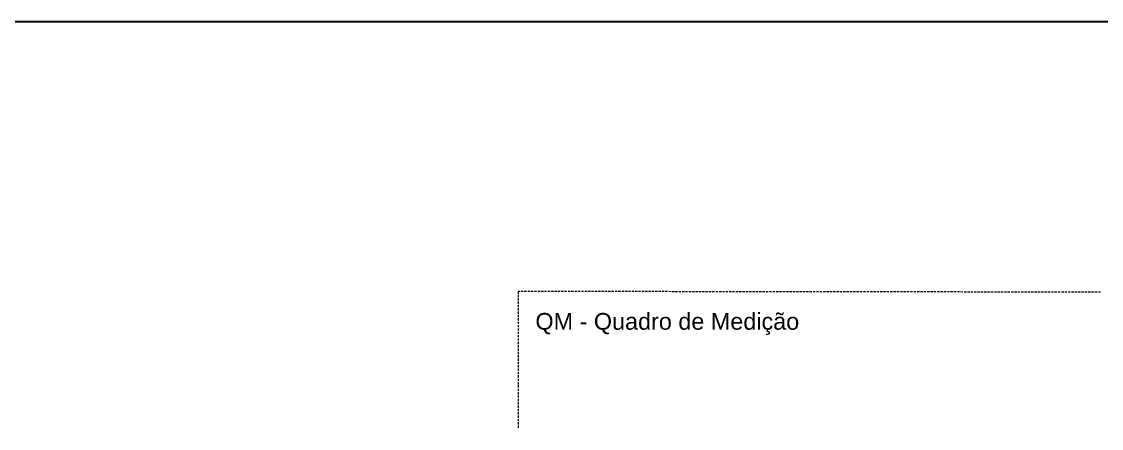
# Model space of a CAD drawing. Header units: millimetres. Extents: x 40 to 176, y -32 to 59.
# Drawn here: x 90.32 to 110.7, y 51.51 to 59.19 of the extents above; entities that cross this region are included whole.
import ezdxf
from ezdxf.enums import TextEntityAlignment as Align

# ---------------------------------------------------------------- set-up
doc = ezdxf.new("R2010")
doc.units = ezdxf.units.MM
doc.layers.get('0').update_dxf_attribs({"lineweight": 30})
doc.layers.add('13 - Diagrama unifilar', color=7, linetype='Continuous', lineweight=30)
doc.styles.add('Arial0', font='arial.ttf', dxfattribs={"height": 3.14658})
doc.styles.add('ariel 1.5', font='arial.ttf', dxfattribs={"height": 1.5})
doc.styles.add('ariel 2.5', font='arial.ttf', dxfattribs={"height": 2.5})
doc.styles.add('ariel 4', font='', dxfattribs={"height": 4})
doc.styles.get('ariel 4').set_extended_font_data('Arial Black')

# ---------------------------------------------------------------- blocks, each defined once
blk = doc.blocks.new('ISO-A1FRAME')
at = {"color": 5}
blk.add_lwpolyline([(-800, 277), (0, 277), (0, -277), (-800, -277)], close=True, dxfattribs=at)
for tag, height, style, p in [('COMPANY', 4, 'ariel 4', (-47.43, -227.76)), ('CLIENT1', 2.5, 'ariel 2.5', (-47.48, -240.73)), ('PROJECT1', 2.5, 'ariel 2.5', (-47.48, -248.81)), ('PROJECT2', 2.5, 'ariel 2.5', (-47.48, -252.63)), ('DRAWINGTITLE1', 2.5, 'ariel 2.5', (-47.48, -261.28)), ('DRAWINGTITLE2', 2.5, 'ariel 2.5', (-47.48, -264.97)), ('DRAWINGTITLE3', 2.5, 'ariel 2.5', (-47.48, -268.72)), ('DRAWINGNO.', 2.5, 'ariel 2.5', (-23.02, -275.65)), ('AUTHOR', 1.5, 'ariel 1.5', (-88.17, -275.54)), ('CHECKER', 1.5, 'ariel 1.5', (-74.59, -275.58)), ('DATE', 1.5, 'ariel 1.5', (-56.89, -275.74))]:
    blk.add_attdef(tag, text='', height=height, dxfattribs=dict(style=style)).set_placement(p, align=Align.CENTER)

msp = doc.modelspace()

# ---------------------------------------------------------------- linework, layer by layer
at = {"layer": '13 - Diagrama unifilar', "color": 6, "linetype": 'Continuous', "lineweight": 20, "true_color": 0x000006}
for points in [[(99.724, 54.096), (99.689, 54.096), (99.689, 54.053)], [(99.689, 54.032), (99.689, 53.989), (99.689, 53.989)], [(99.785, 54.092), (99.742, 54.096), (99.742, 54.096)], [(99.849, 54.092), (99.806, 54.092), (99.806, 54.092)], [(99.914, 54.092), (99.87, 54.092), (99.87, 54.092)], [(99.974, 54.092), (99.935, 54.092), (99.935, 54.092)], [(100.039, 54.092), (99.996, 54.092), (99.996, 54.092)], [(100.104, 54.092), (100.06, 54.092), (100.06, 54.092)], [(100.168, 54.092), (100.125, 54.092), (100.125, 54.092)], [(100.228, 54.092), (100.186, 54.092), (100.186, 54.092)], [(100.292, 54.092), (100.25, 54.092), (100.25, 54.092)], [(100.357, 54.092), (100.315, 54.092), (100.315, 54.092)], [(100.418, 54.092), (100.379, 54.092), (100.379, 54.092)], [(100.482, 54.092), (100.439, 54.092), (100.439, 54.092)], [(100.546, 54.092), (100.503, 54.092), (100.503, 54.092)], [(100.611, 54.092), (100.567, 54.092), (100.567, 54.092)], [(100.672, 54.092), (100.633, 54.092), (100.633, 54.092)], [(100.736, 54.092), (100.693, 54.092), (100.693, 54.092)], [(100.801, 54.092), (100.757, 54.092), (100.757, 54.092)], [(100.861, 54.092), (100.822, 54.092), (100.822, 54.092)], [(100.925, 54.092), (100.883, 54.092), (100.883, 54.092)], [(100.991, 54.092), (100.947, 54.092), (100.947, 54.092)], [(101.055, 54.092), (101.012, 54.092), (101.012, 54.092)], [(101.115, 54.092), (101.076, 54.092), (101.076, 54.092)], [(101.179, 54.092), (101.136, 54.092), (101.136, 54.092)], [(101.243, 54.092), (101.202, 54.092), (101.202, 54.092)], [(101.305, 54.092), (101.266, 54.092), (101.266, 54.092)], [(101.369, 54.092), (101.326, 54.092), (101.326, 54.092)], [(101.433, 54.092), (101.39, 54.092), (101.39, 54.092)], [(101.498, 54.092), (101.454, 54.092), (101.454, 54.092)], [(101.559, 54.092), (101.519, 54.092), (101.519, 54.092)], [(101.623, 54.092), (101.58, 54.092), (101.58, 54.092)], [(101.688, 54.092), (101.644, 54.092), (101.644, 54.092)], [(101.752, 54.092), (101.709, 54.092), (101.709, 54.092)], [(101.812, 54.092), (101.77, 54.092), (101.77, 54.092)], [(101.876, 54.092), (101.834, 54.092), (101.834, 54.092)], [(101.94, 54.092), (101.899, 54.092), (101.899, 54.092)], [(102.002, 54.092), (101.963, 54.092), (101.963, 54.092)], [(102.066, 54.092), (102.023, 54.092), (102.023, 54.092)], [(102.13, 54.092), (102.087, 54.092), (102.087, 54.092)], [(102.195, 54.092), (102.153, 54.092), (102.153, 54.092)], [(102.256, 54.092), (102.213, 54.092), (102.213, 54.092)], [(102.32, 54.092), (102.277, 54.092), (102.277, 54.092)], [(102.385, 54.092), (102.341, 54.092), (102.341, 54.092)], [(102.445, 54.092), (102.406, 54.092), (102.406, 54.092)], [(102.51, 54.092), (102.467, 54.092), (102.467, 54.092)], [(102.575, 54.089), (102.531, 54.092), (102.531, 54.092)], [(102.639, 54.089), (102.596, 54.089), (102.596, 54.089)], [(102.699, 54.089), (102.656, 54.089), (102.656, 54.089)], [(102.763, 54.089), (102.721, 54.089), (102.721, 54.089)], [(102.827, 54.089), (102.785, 54.089), (102.785, 54.089)], [(102.889, 54.089), (102.85, 54.089), (102.85, 54.089)], [(102.953, 54.089), (102.91, 54.089), (102.91, 54.089)], [(103.017, 54.089), (102.974, 54.089), (102.974, 54.089)], [(103.082, 54.089), (103.038, 54.089), (103.038, 54.089)], [(103.143, 54.089), (103.1, 54.089), (103.1, 54.089)], [(103.207, 54.089), (103.164, 54.089), (103.164, 54.089)], [(103.272, 54.089), (103.228, 54.089), (103.228, 54.089)], [(103.332, 54.089), (103.292, 54.089), (103.292, 54.089)], [(103.396, 54.089), (103.354, 54.089), (103.354, 54.089)], [(103.46, 54.089), (103.418, 54.089), (103.418, 54.089)], [(103.526, 54.089), (103.482, 54.089), (103.482, 54.089)], [(103.586, 54.089), (103.547, 54.089), (103.547, 54.089)], [(103.65, 54.089), (103.607, 54.089), (103.607, 54.089)], [(103.714, 54.089), (103.672, 54.089), (103.672, 54.089)], [(103.776, 54.089), (103.737, 54.089), (103.737, 54.089)], [(103.84, 54.089), (103.797, 54.089), (103.797, 54.089)], [(103.904, 54.089), (103.861, 54.089), (103.861, 54.089)], [(103.969, 54.089), (103.925, 54.089), (103.925, 54.089)], [(104.03, 54.089), (103.989, 54.089), (103.989, 54.089)], [(104.094, 54.089), (104.051, 54.089), (104.051, 54.089)], [(104.158, 54.089), (104.115, 54.089), (104.115, 54.089)], [(104.219, 54.089), (104.179, 54.089), (104.179, 54.089)], [(104.283, 54.089), (104.241, 54.089), (104.241, 54.089)], [(104.347, 54.089), (104.305, 54.089), (104.305, 54.089)], [(104.411, 54.089), (104.369, 54.089), (104.369, 54.089)], [(104.473, 54.089), (104.434, 54.089), (104.434, 54.089)], [(104.537, 54.089), (104.494, 54.089), (104.494, 54.089)], [(104.601, 54.089), (104.558, 54.089), (104.558, 54.089)], [(104.666, 54.089), (104.622, 54.089), (104.622, 54.089)], [(104.727, 54.089), (104.684, 54.089), (104.684, 54.089)], [(104.791, 54.089), (104.748, 54.089), (104.748, 54.089)], [(104.855, 54.089), (104.812, 54.089), (104.812, 54.089)], [(104.916, 54.089), (104.876, 54.089), (104.876, 54.089)], [(104.98, 54.089), (104.938, 54.089), (104.938, 54.089)], [(105.045, 54.089), (105.002, 54.089), (105.002, 54.089)], [(105.11, 54.089), (105.066, 54.089), (105.066, 54.089)], [(105.17, 54.089), (105.126, 54.089), (105.126, 54.089)], [(105.234, 54.089), (105.192, 54.089), (105.192, 54.089)], [(105.298, 54.089), (105.256, 54.089), (105.256, 54.089)], [(105.36, 54.085), (105.321, 54.085), (105.321, 54.085)], [(105.424, 54.085), (105.381, 54.085), (105.381, 54.085)], [(105.488, 54.085), (105.445, 54.085), (105.445, 54.085)], [(105.552, 54.085), (105.509, 54.085), (105.509, 54.085)], [(105.614, 54.085), (105.571, 54.085), (105.571, 54.085)], [(105.678, 54.085), (105.635, 54.085), (105.635, 54.085)], [(105.742, 54.085), (105.699, 54.085), (105.699, 54.085)], [(105.802, 54.085), (105.763, 54.085), (105.763, 54.085)], [(105.867, 54.085), (105.825, 54.085), (105.825, 54.085)], [(105.931, 54.085), (105.889, 54.085), (105.889, 54.085)], [(105.997, 54.085), (105.953, 54.085), (105.953, 54.085)], [(106.057, 54.085), (106.013, 54.085), (106.013, 54.085)], [(106.121, 54.085), (106.078, 54.085), (106.078, 54.085)], [(106.185, 54.085), (106.142, 54.085), (106.142, 54.085)], [(106.247, 54.085), (106.208, 54.085), (106.208, 54.085)], [(106.311, 54.085), (106.268, 54.085), (106.268, 54.085)], [(106.375, 54.085), (106.332, 54.085), (106.332, 54.085)], [(106.439, 54.085), (106.396, 54.085), (106.396, 54.085)], [(106.499, 54.085), (106.458, 54.085), (106.458, 54.085)], [(106.565, 54.085), (106.522, 54.085), (106.522, 54.085)], [(106.629, 54.085), (106.586, 54.085), (106.586, 54.085)], [(106.689, 54.085), (106.65, 54.085), (106.65, 54.085)], [(106.754, 54.085), (106.712, 54.085), (106.712, 54.085)], [(106.818, 54.085), (106.776, 54.085), (106.776, 54.085)], [(106.882, 54.085), (106.84, 54.085), (106.84, 54.085)], [(106.944, 54.085), (106.905, 54.085), (106.905, 54.085)], [(107.008, 54.085), (106.965, 54.085), (106.965, 54.085)], [(107.072, 54.085), (107.029, 54.085), (107.029, 54.085)], [(107.134, 54.085), (107.093, 54.085), (107.093, 54.085)], [(107.198, 54.085), (107.155, 54.085), (107.155, 54.085)], [(107.262, 54.085), (107.219, 54.085), (107.219, 54.085)], [(107.326, 54.085), (107.283, 54.085), (107.283, 54.085)], [(107.386, 54.085), (107.347, 54.085), (107.347, 54.085)], [(107.451, 54.085), (107.409, 54.085), (107.409, 54.085)], [(107.516, 54.085), (107.473, 54.085), (107.473, 54.085)], [(107.576, 54.085), (107.537, 54.085), (107.537, 54.085)], [(107.641, 54.085), (107.597, 54.085), (107.597, 54.085)], [(107.705, 54.085), (107.662, 54.085), (107.662, 54.085)], [(107.769, 54.085), (107.727, 54.085), (107.727, 54.085)], [(107.831, 54.085), (107.791, 54.085), (107.791, 54.085)], [(107.895, 54.085), (107.852, 54.085), (107.852, 54.085)], [(107.959, 54.085), (107.916, 54.085), (107.916, 54.085)], [(108.023, 54.085), (107.98, 54.085), (107.98, 54.085)], [(108.085, 54.081), (108.041, 54.085), (108.041, 54.085)], [(108.149, 54.081), (108.106, 54.081), (108.106, 54.081)], [(108.213, 54.081), (108.17, 54.081), (108.17, 54.081)], [(108.273, 54.081), (108.234, 54.081), (108.234, 54.081)], [(108.338, 54.081), (108.296, 54.081), (108.296, 54.081)], [(108.402, 54.081), (108.36, 54.081), (108.36, 54.081)], [(108.466, 54.081), (108.424, 54.081), (108.424, 54.081)], [(108.528, 54.081), (108.484, 54.081), (108.484, 54.081)], [(108.592, 54.081), (108.549, 54.081), (108.549, 54.081)], [(108.656, 54.081), (108.613, 54.081), (108.613, 54.081)], [(108.718, 54.081), (108.678, 54.081), (108.678, 54.081)], [(108.782, 54.081), (108.738, 54.081), (108.738, 54.081)], [(108.846, 54.081), (108.803, 54.081), (108.803, 54.081)], [(108.91, 54.081), (108.867, 54.081), (108.867, 54.081)], [(108.97, 54.081), (108.928, 54.081), (108.928, 54.081)], [(109.036, 54.081), (108.993, 54.081), (108.993, 54.081)], [(109.1, 54.081), (109.057, 54.081), (109.057, 54.081)], [(109.16, 54.081), (109.121, 54.081), (109.121, 54.081)], [(109.225, 54.081), (109.181, 54.081), (109.181, 54.081)], [(109.289, 54.081), (109.247, 54.081), (109.247, 54.081)], [(109.353, 54.081), (109.311, 54.081), (109.311, 54.081)], [(109.414, 54.081), (109.371, 54.081), (109.371, 54.081)], [(109.479, 54.081), (109.435, 54.081), (109.435, 54.081)], [(109.543, 54.081), (109.5, 54.081), (109.5, 54.081)], [(109.604, 54.081), (109.564, 54.081), (109.564, 54.081)], [(109.669, 54.081), (109.625, 54.081), (109.625, 54.081)], [(109.733, 54.081), (109.69, 54.081), (109.69, 54.081)], [(109.797, 54.081), (109.754, 54.081), (109.754, 54.081)], [(109.857, 54.081), (109.815, 54.081), (109.815, 54.081)], [(109.922, 54.081), (109.88, 54.081), (109.88, 54.081)], [(109.986, 54.081), (109.944, 54.081), (109.944, 54.081)], [(110.047, 54.081), (110.008, 54.081), (110.008, 54.081)], [(110.111, 54.081), (110.068, 54.081), (110.068, 54.081)], [(110.176, 54.081), (110.132, 54.081), (110.132, 54.081)], [(110.24, 54.081), (110.198, 54.081), (110.198, 54.081)], [(110.301, 54.081), (110.262, 54.081), (110.262, 54.081)], [(110.366, 54.081), (110.322, 54.081), (110.322, 54.081)], [(110.43, 54.081), (110.387, 54.081), (110.387, 54.081)], [(110.49, 54.081), (110.451, 54.081), (110.451, 54.081)], [(110.556, 54.081), (110.512, 54.081), (110.512, 54.081)], [(110.62, 54.081), (110.577, 54.081), (110.577, 54.081)], [(110.684, 54.081), (110.641, 54.081), (110.641, 54.081)], [(99.689, 53.966), (99.689, 53.924), (99.689, 53.924)], [(99.689, 53.902), (99.689, 53.863), (99.689, 53.863)], [(99.689, 53.842), (99.689, 53.799), (99.689, 53.799)], [(99.689, 53.778), (99.689, 53.734), (99.689, 53.734)], [(99.689, 53.713), (99.689, 53.674), (99.689, 53.674)], [(99.689, 53.652), (99.689, 53.609), (99.689, 53.609)], [(99.689, 53.588), (99.689, 53.544), (99.689, 53.544)], [(99.689, 53.523), (99.689, 53.48), (99.689, 53.48)], [(99.689, 53.459), (99.689, 53.42), (99.689, 53.42)], [(99.689, 53.398), (99.689, 53.356), (99.689, 53.356)], [(99.689, 53.334), (99.689, 53.292), (99.689, 53.292)], [(99.689, 53.269), (99.689, 53.23), (99.689, 53.23)], [(99.689, 53.209), (99.689, 53.166), (99.689, 53.166)], [(99.689, 53.145), (99.689, 53.102), (99.689, 53.102)], [(99.689, 53.081), (99.689, 53.037), (99.689, 53.037)], [(99.689, 53.016), (99.689, 52.976), (99.689, 52.976)], [(99.689, 52.955), (99.689, 52.912), (99.689, 52.912)], [(99.689, 52.891), (99.689, 52.847), (99.689, 52.847)], [(99.689, 52.827), (99.689, 52.787), (99.689, 52.787)], [(99.689, 52.765), (99.689, 52.723), (99.689, 52.723)], [(99.689, 52.701), (99.689, 52.659), (99.689, 52.659)], [(99.689, 52.637), (99.689, 52.593), (99.689, 52.593)], [(99.689, 52.572), (99.689, 52.533), (99.689, 52.533)], [(99.689, 52.512), (99.689, 52.469), (99.689, 52.469)], [(99.689, 52.447), (99.689, 52.405), (99.689, 52.405)], [(99.689, 52.382), (99.689, 52.34), (99.689, 52.34)], [(99.689, 52.322), (99.689, 52.279), (99.689, 52.279)], [(99.689, 52.258), (99.689, 52.215), (99.689, 52.215)], [(99.689, 52.194), (99.689, 52.15), (99.689, 52.15)], [(99.689, 52.13), (99.689, 52.089), (99.689, 52.089)], [(99.689, 52.068), (99.689, 52.025), (99.689, 52.025)], [(99.689, 52.004), (99.689, 51.961), (99.689, 51.961)], [(99.689, 51.94), (99.689, 51.896), (99.689, 51.896)], [(99.689, 51.878), (99.689, 51.836), (99.689, 51.836)], [(99.689, 51.814), (99.689, 51.772), (99.689, 51.772)], [(99.689, 51.75), (99.689, 51.708), (99.689, 51.708)], [(99.689, 51.685), (99.689, 51.646), (99.689, 51.646)], [(99.689, 51.625), (99.689, 51.582), (99.689, 51.582)], [(99.689, 51.561), (99.689, 51.518), (99.689, 51.518)]]:
    msp.add_lwpolyline(points, dxfattribs=at)

# ---------------------------------------------------------------- block references
at = {"xscale": 0.1653034188902056, "yscale": 0.1653034188902056, "zscale": 0.1653034188902056}
msp.add_blockref('ISO-A1FRAME', (172.363, 13.404), dxfattribs=at)

# ---------------------------------------------------------------- texts
at = {"layer": '13 - Diagrama unifilar', "color": 6, "true_color": 0x000006, "style": 'Arial0'}
msp.add_text('QM - Quadro de Medição', height=0.31592, dxfattribs=at).set_placement((100.016, 53.372))

doc.saveas('drawing.dxf')
